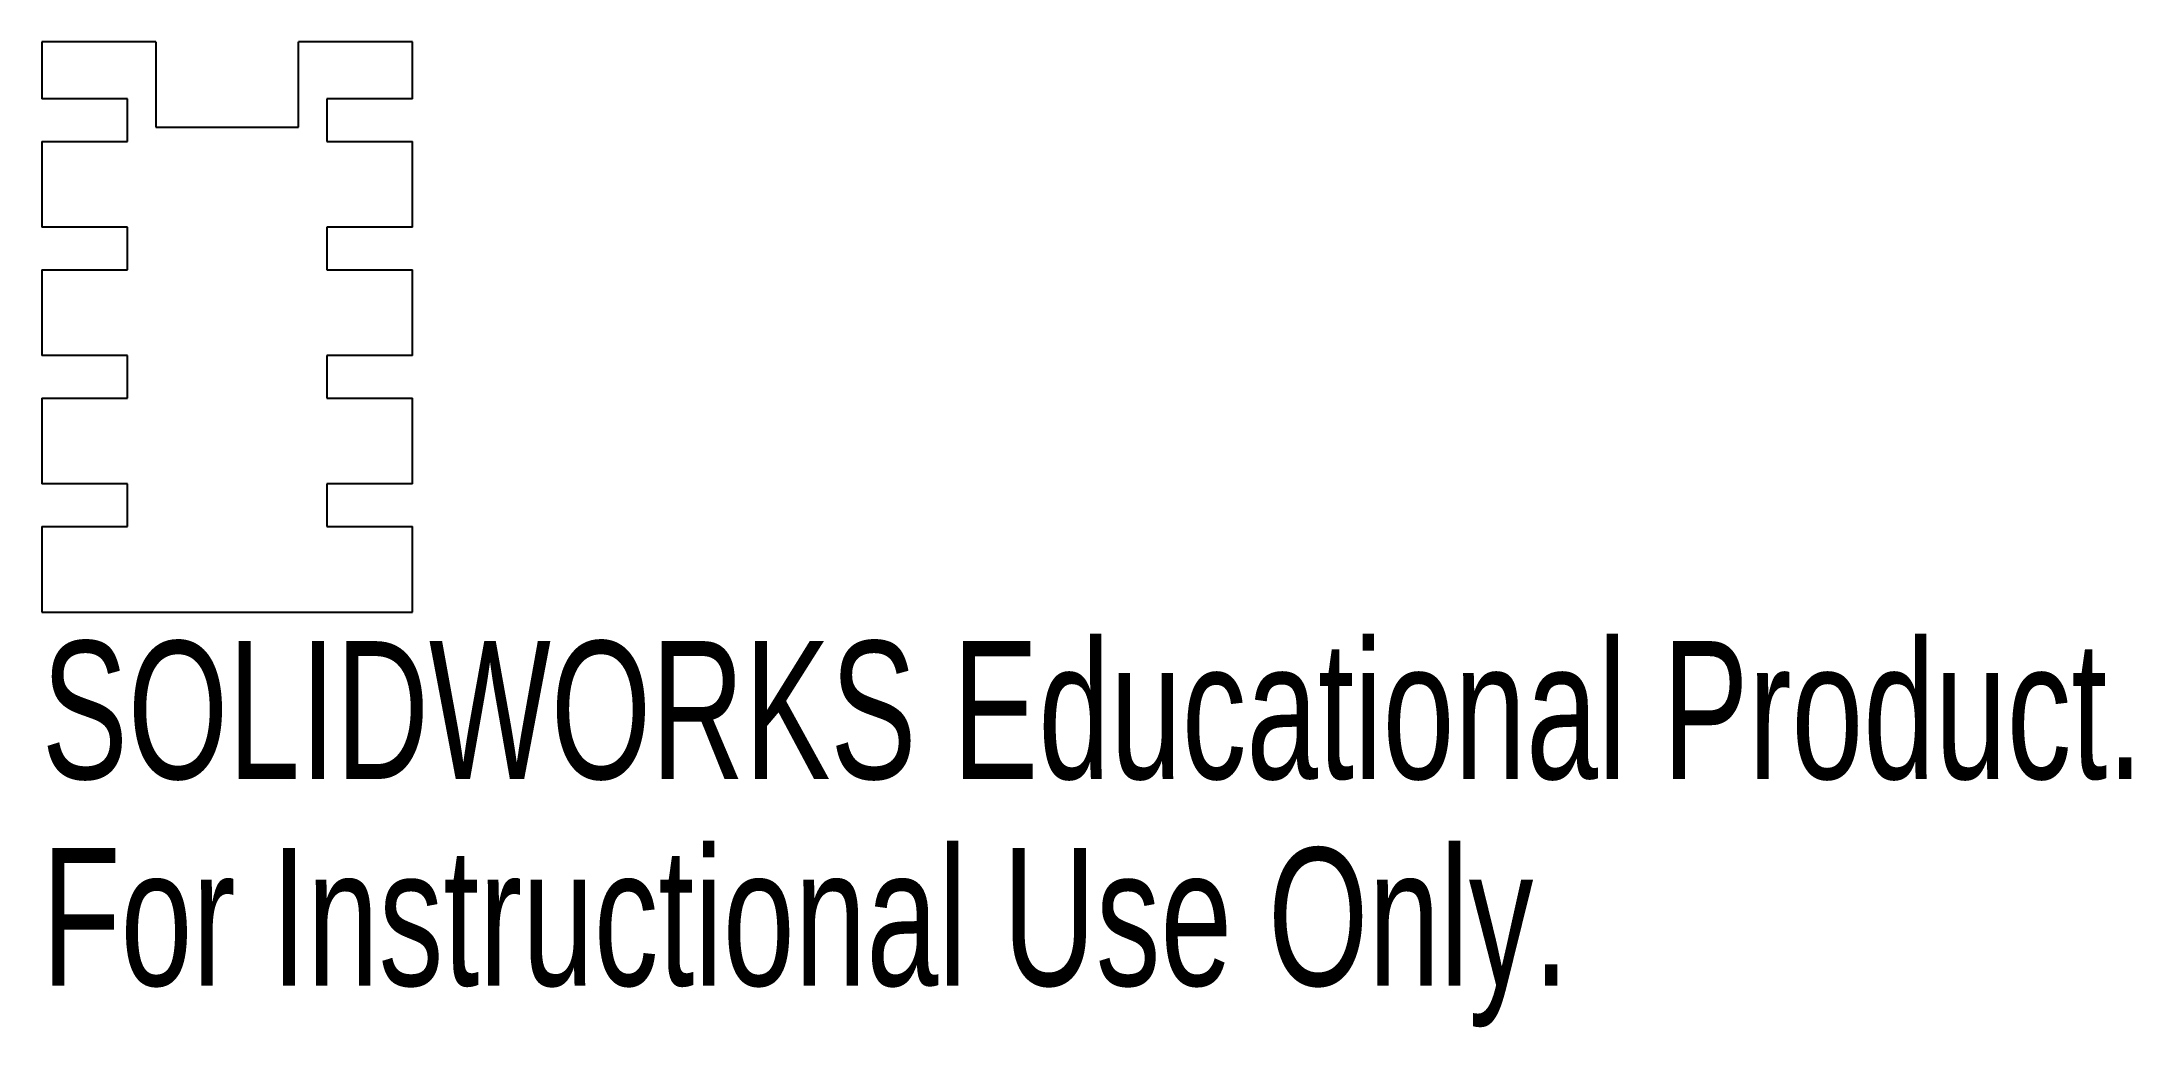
# Model space of a CAD drawing. Header units: millimetres. Extents: x -6.5 to 66.8, y -19.9 to 14.6.
import ezdxf

# ---------------------------------------------------------------- set-up
doc = ezdxf.new("R2010")
doc.units = ezdxf.units.MM
doc.styles.add('SLDTEXTSTYLE0', font='TXT', dxfattribs={"width": 0.7})

msp = doc.modelspace()

# ---------------------------------------------------------------- linework, layer by layer
at = {"color": 7, "linetype": 'Continuous', "lineweight": 25}
for p, q in [((-6.5, 14.633), (-6.5, 12.633)), ((-2.5, 14.633), (-6.5, 14.633)), ((-2.5, 14.633), (-2.5, 11.633)), ((2.5, 11.633), (2.5, 14.633)), ((6.5, 14.633), (2.5, 14.633)), ((6.5, 12.633), (6.5, 14.633)), ((-3.5, 12.633), (-6.5, 12.633)), ((-3.5, 11.133), (-3.5, 12.633)), ((6.5, 12.633), (3.5, 12.633)), ((3.5, 12.633), (3.5, 11.133)), ((-6.5, 11.133), (-3.5, 11.133)), ((-6.5, 11.133), (-6.5, 8.133)), ((-2.5, 11.633), (2.5, 11.633)), ((3.5, 11.133), (6.5, 11.133)), ((6.5, 8.133), (6.5, 11.133)), ((-3.5, 8.133), (-6.5, 8.133)), ((-3.5, 6.633), (-3.5, 8.133)), ((6.5, 8.133), (3.5, 8.133)), ((3.5, 8.133), (3.5, 6.633)), ((-6.5, 6.633), (-3.5, 6.633)), ((-6.5, 6.633), (-6.5, 3.633)), ((3.5, 6.633), (6.5, 6.633)), ((6.5, 3.633), (6.5, 6.633)), ((-3.5, 3.633), (-6.5, 3.633)), ((-3.5, 2.133), (-3.5, 3.633)), ((6.5, 3.633), (3.5, 3.633)), ((3.5, 3.633), (3.5, 2.133)), ((-6.5, 2.133), (-3.5, 2.133)), ((-6.5, 2.133), (-6.5, -0.867)), ((3.5, 2.133), (6.5, 2.133)), ((6.5, -0.867), (6.5, 2.133)), ((-3.5, -0.867), (-6.5, -0.867)), ((-3.5, -2.367), (-3.5, -0.867)), ((6.5, -0.867), (3.5, -0.867)), ((3.5, -0.867), (3.5, -2.367)), ((-6.5, -2.367), (-3.5, -2.367)), ((-6.5, -2.367), (-6.5, -5.367)), ((3.5, -2.367), (6.5, -2.367)), ((6.5, -5.367), (6.5, -2.367)), ((-6.5, -5.367), (6.5, -5.367))]:
    msp.add_line(p, q, dxfattribs=at)

# ---------------------------------------------------------------- texts
at = {"color": 7, "linetype": 'Continuous', "char_height": 4.83362, "attachment_point": 1, "style": 'SLDTEXTSTYLE0'}
for s, insert in [('SOLIDWORKS Educational Product.', (-6.5, -6.386)), ('For Instructional Use Only.', (-6.5, -13.637))]:
    msp.add_mtext(s, dxfattribs=dict(at, insert=insert))

doc.saveas('drawing.dxf')
